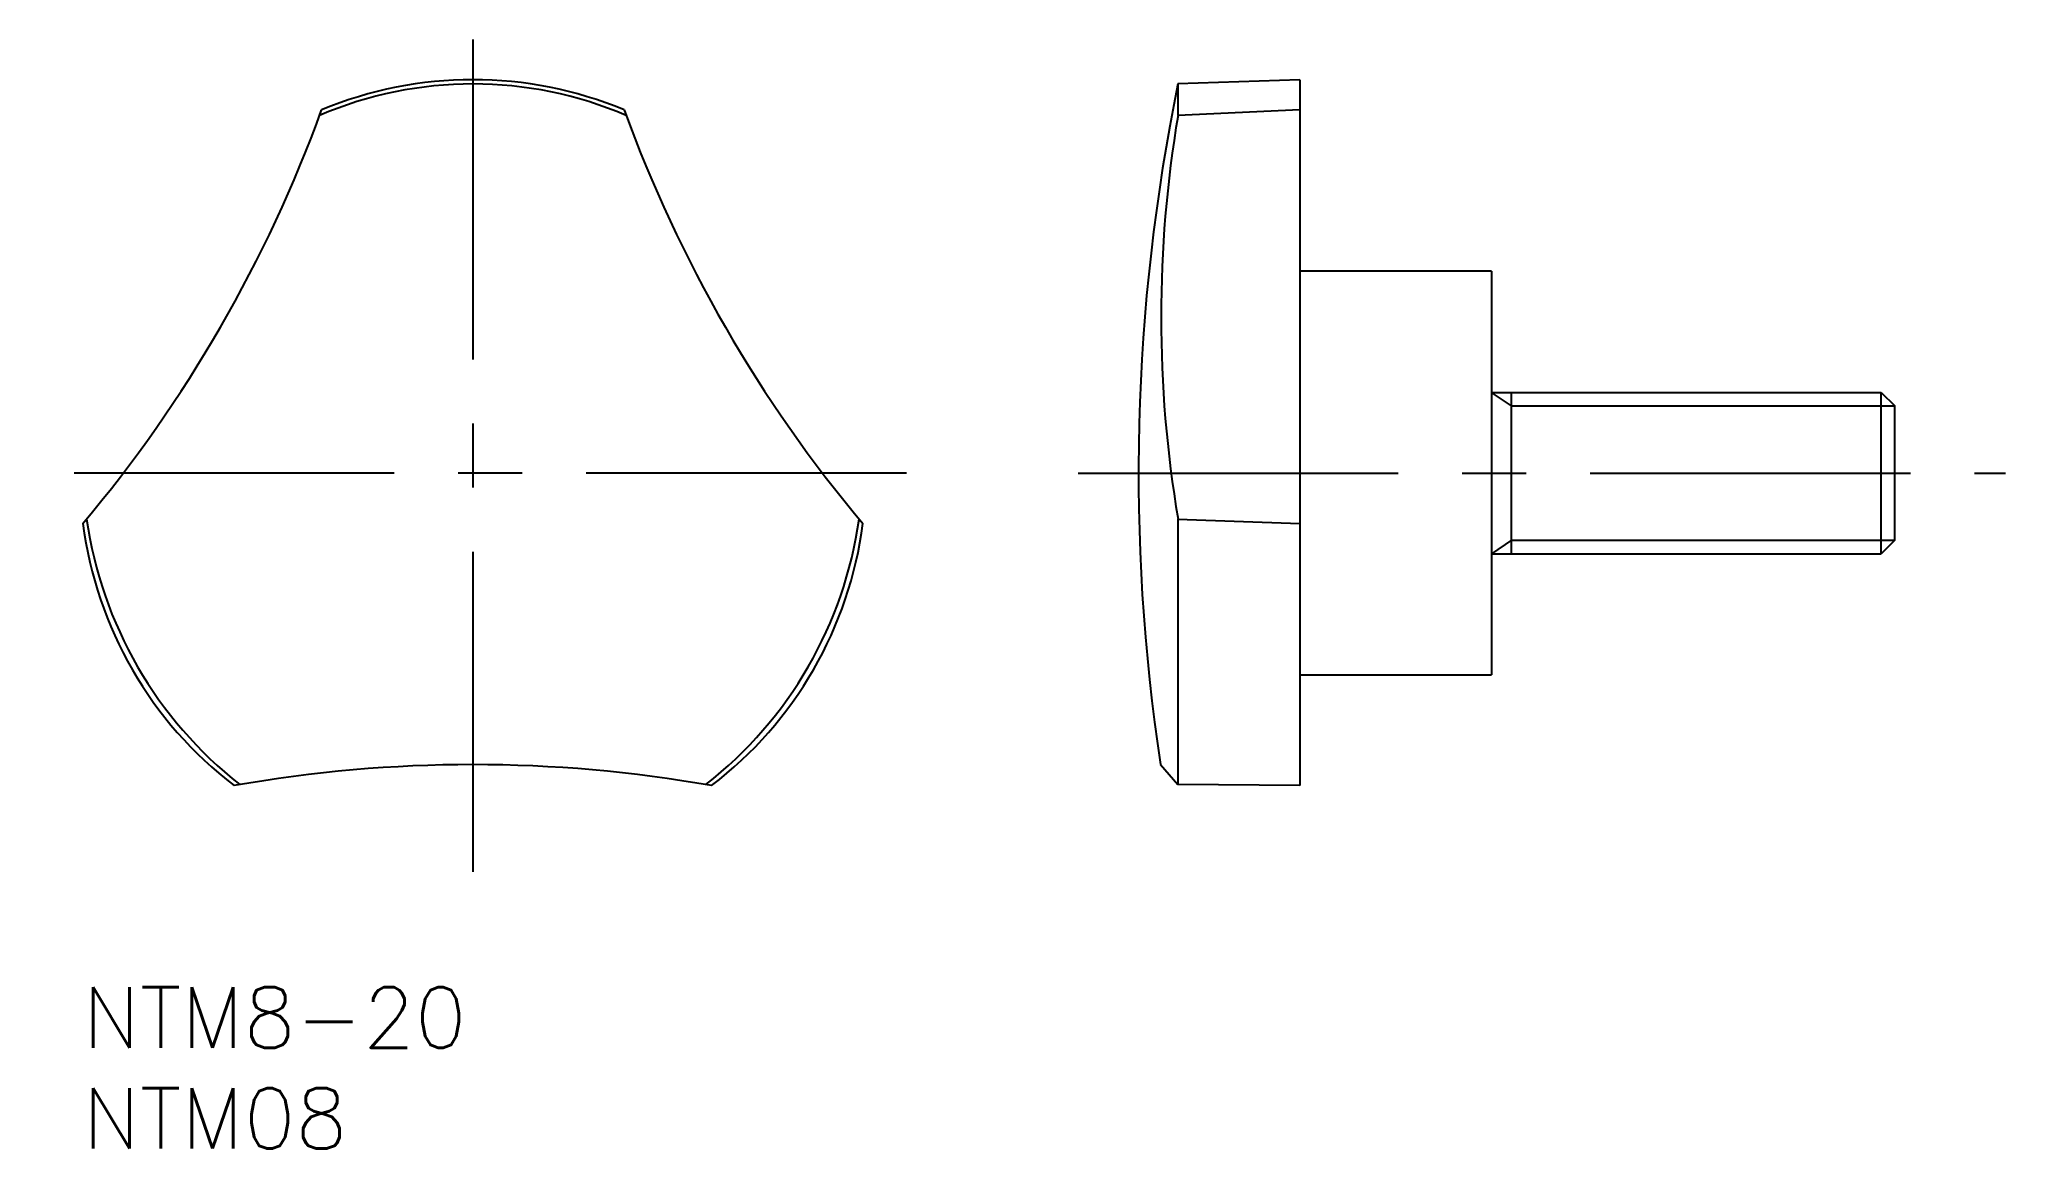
# Model space of a CAD drawing. Extents: x -2.2 to 95.3, y -8 to 47.
import ezdxf

# ---------------------------------------------------------------- set-up
doc = ezdxf.new("R2010")
doc.units = 0
doc.header["$LTSCALE"] = 0.5
doc.linetypes.add('CENTER', pattern=[50.8, 31.75, -6.35, 6.35, -6.35])
for name, color, linetype in [('MSM_CENTER', 1, 'CENTER'), ('MSM_CONTINUOUS', 7, 'CONTINUOUS'), ('MSM_NARROW', 5, 'CONTINUOUS'), ('MSM_PART_NUMBER', 7, 'CONTINUOUS')]:
    doc.layers.add(name, color=color, linetype=linetype)
doc.styles.get("Standard").update_dxf_attribs({"font": 'txt.shx', "height": 3, "bigfont": 'bigfont.shx'})

# ---------------------------------------------------------------- blocks, each defined once
blk = doc.blocks.new('*U3')
at = {"layer": 'MSM_PART_NUMBER'}
blk.add_text('NTM8-20', height=3, dxfattribs=at).set_placement((0, -3))
blk = doc.blocks.new('*U4')
at = {"layer": 'MSM_PART_NUMBER'}
blk.add_text('NTM08', height=3, dxfattribs=at).set_placement((0, -8))

msp = doc.modelspace()

# ---------------------------------------------------------------- linework, layer by layer
at = {"layer": 'MSM_CENTER'}
for p, q in [((19.338, 46.995), (19.338, 3.995)), ((40.838, 25.495), (-2.162, 25.495)), ((49.344, 25.495), (95.344, 25.495))]:
    msp.add_line(p, q, dxfattribs=at)
at = {"layer": 'MSM_CONTINUOUS'}
for p, q in [((60.344, 44.995), (54.302, 44.784)), ((60.344, 44.995), (60.344, 10)), ((54.302, 44.784), (54.302, 43.224)), ((60.344, 43.495), (54.302, 43.224)), ((69.844, 35.495), (60.344, 35.495)), ((69.844, 35.495), (69.844, 15.495)), ((69.844, 29.495), (89.168, 29.495)), ((70.844, 21.495), (70.844, 29.495)), ((89.168, 21.495), (89.168, 29.495)), ((89.168, 29.495), (89.844, 28.819)), ((89.844, 22.172), (89.844, 28.819)), ((54.302, 23.212), (54.302, 10.05)), ((54.302, 23.212), (60.344, 22.99)), ((69.844, 21.495), (89.168, 21.495)), ((89.844, 22.172), (89.168, 21.495)), ((60.344, 15.495), (69.844, 15.495)), ((53.439, 11.038), (54.302, 10.05)), ((60.344, 10), (54.302, 10.05))]:
    msp.add_line(p, q, dxfattribs=at)
for centre, radius, start, end in [((19.338, 25.495), 19.5, 67.38014, 112.61986), ((19.338, 25.495), 19.289, 66.79874, 113.20126), ((148.344, 25.495), 96, 168.40882, 188.66119), ((-52.071, 66.724), 68, 319.97401, 340.02599), ((90.748, 66.724), 68, 199.97401, 220.02599), ((113.53, 33.218), 60.067, 170.41074, 189.58926), ((19.338, 25.495), 19.5, 187.38014, 232.61986), ((20.336, 26.071), 20.353, 188.07669, 231.92331), ((18.341, 26.071), 20.353, 308.07669, 351.92331), ((19.338, 25.495), 19.5, 307.38014, 352.61986), ((19.338, -56.962), 68, 79.97401, 100.02599)]:
    msp.add_arc(centre, radius, start, end, dxfattribs=at)
at = {"layer": 'MSM_NARROW'}
for p, q in [((70.844, 28.819), (69.844, 29.495)), ((70.844, 28.819), (89.844, 28.819)), ((70.844, 22.172), (69.844, 21.495)), ((70.844, 22.172), (89.844, 22.172))]:
    msp.add_line(p, q, dxfattribs=at)

# ---------------------------------------------------------------- block references
at = {"layer": 'MSM_CONTINUOUS'}
for name in ['*U3', '*U4']:
    msp.add_blockref(name, (0, 0), dxfattribs=at)

doc.saveas('drawing.dxf')
